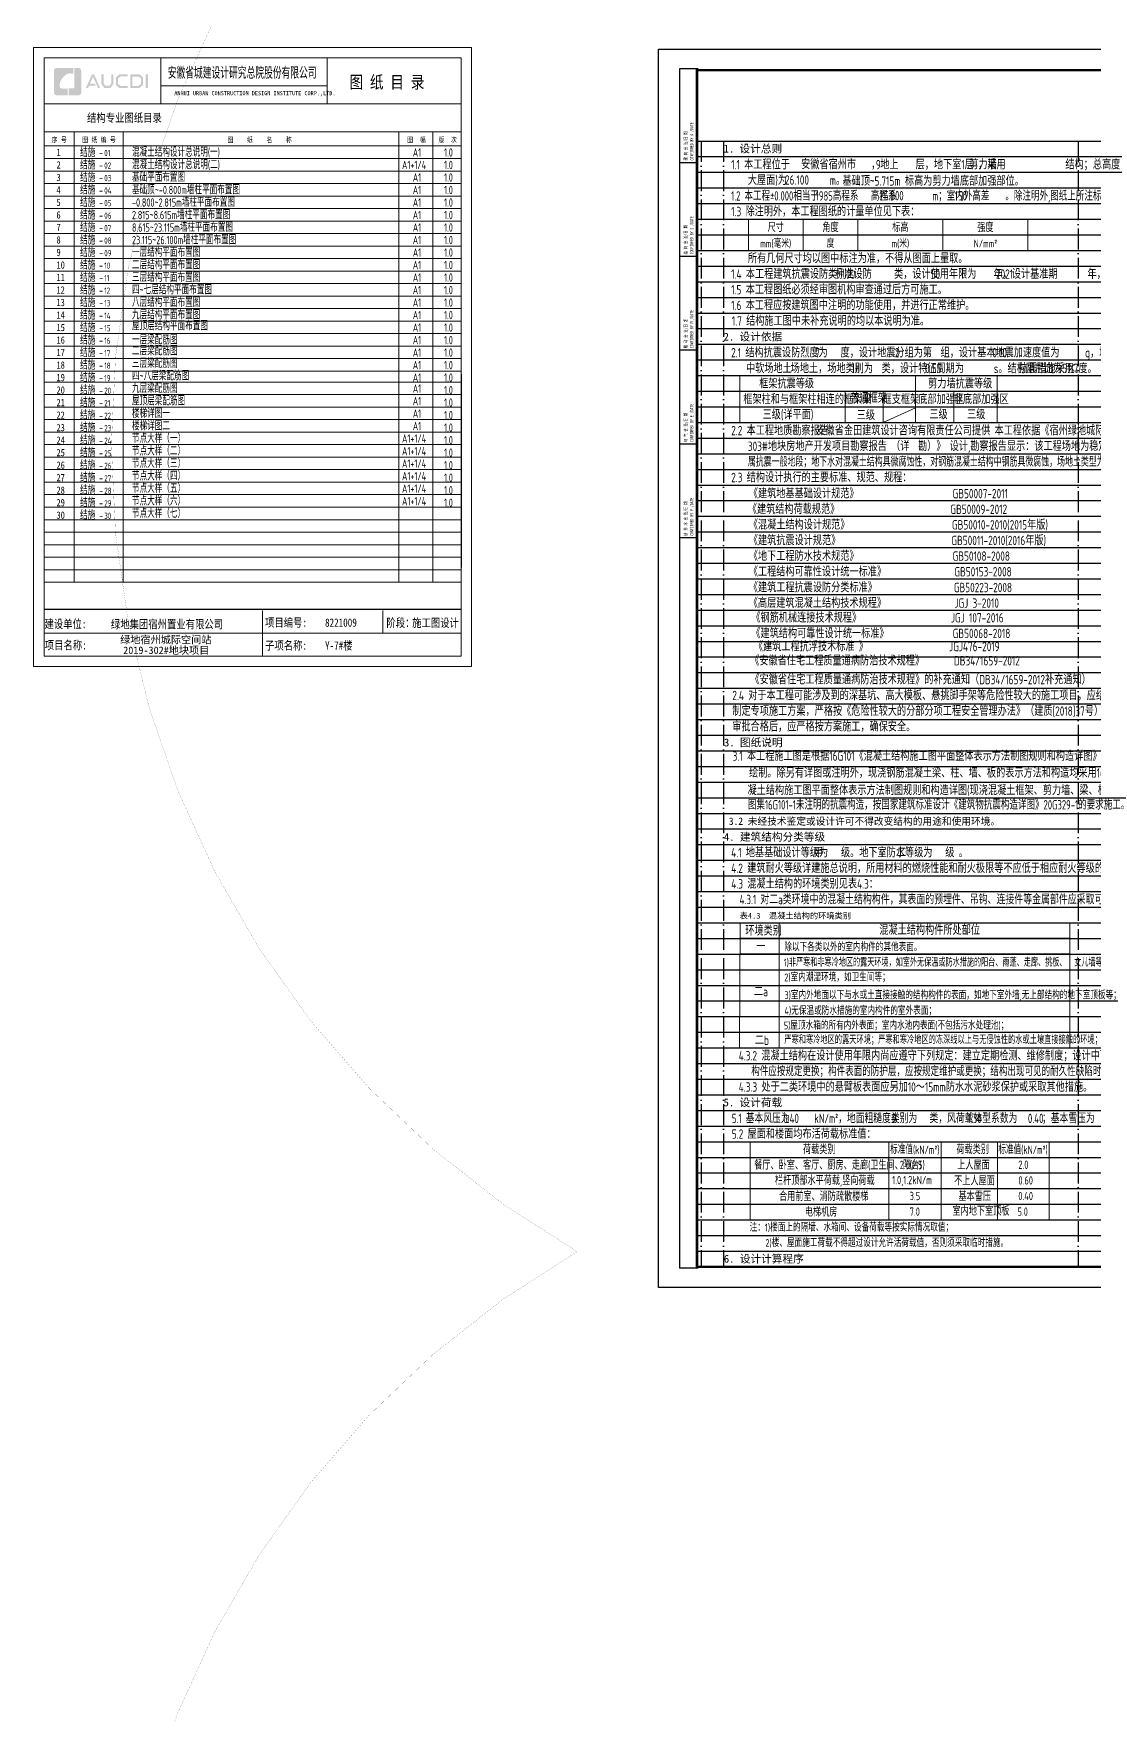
# Model space of a CAD drawing. Extents: x -655480 to 203344, y -294099 to 287156.
# Drawn here: x -655480 to -604662, y 146313 to 226934 of the extents above; entities that cross this region are included whole.
import ezdxf
from ezdxf.enums import TextEntityAlignment as Align

# ---------------------------------------------------------------- set-up
doc = ezdxf.new("R2010")
doc.units = 0
doc.header["$LTSCALE"] = 1000
doc.linetypes.add('D1', pattern=[14, 10, -2, 0, -2])
doc.linetypes.add('DASHED', pattern=[0.75, 0.5, -0.25])
doc.layers.get('0').update_dxf_attribs({"linetype": 'CONTINUOUS'})
doc.layers.get('DEFPOINTS').update_dxf_attribs({"linetype": 'CONTINUOUS'})
for name, color, linetype in [('C-Sheet-图框', 101, 'CONTINUOUS'), ('C-SHET-TTLB', 11, 'CONTINUOUS'), ('PUB_TEXT', 2, 'CONTINUOUS'), ('图签文字', 4, 'CONTINUOUS')]:
    doc.layers.add(name, color=color, linetype=linetype)
for name, color, linetype, lineweight in [('S-1-TEXT', 7, 'CONTINUOUS', 18), ('S-1-修改', 23, 'CONTINUOUS', 18), ('图框', 9, 'CONTINUOUS', 18), ('图签', 147, 'CONTINUOUS', 18)]:
    doc.layers.add(name, color=color, linetype=linetype, lineweight=lineweight)
doc.layers.add('审图修改', color=2, linetype='CONTINUOUS', plot=False)
doc.styles.add('SHEET-ECADI', font='simhei.ttf', dxfattribs={"width": 0.7})
doc.styles.add('STYLE111', font='simhei.ttf', dxfattribs={"width": 0.7})
doc.styles.add('TS', font='tssdeng.shx', dxfattribs={"width": 0.7, "bigfont": 'tssdchn.shx'})
doc.styles.add('TSSD_DIMENSION', font='Tssdeng.shx', dxfattribs={"width": 0.7, "bigfont": 'tssdchn.shx'})
doc.styles.add('TSSD_REIN', font='tssdeng.shx', dxfattribs={"width": 0.7, "height": 300, "bigfont": 'tssdchn.shx'})
doc.styles.add('宋体', font='', dxfattribs={"height": 50})
doc.styles.add('建筑图签-1', font='simhei.ttf', dxfattribs={"width": 0.7})
doc.styles.add('黑体', font='simhei.ttf')
doc.styles.get('宋体').set_extended_font_data('SimSun')

# ---------------------------------------------------------------- blocks, each defined once
blk = doc.blocks.new('2014SHEET-L')
at = {"layer": 'C-SHET-TTLB'}
for p, q in [((0, -45), (-9, -45)), ((0, -90), (-9, -90)), ((0, -135), (-9, -135)), ((0, -180), (-9, -180)), ((0, -225), (-9, -225))]:
    blk.add_line(p, q, dxfattribs=at)
at = {"layer": 'C-SHET-TTLB', "style": 'SHEET-ECADI', "width": 0.7}
for s, p in [('建 筑 会 签/日 期', (-5.24, -43.96)), ('CONFIRMED BY A /DATE', (-2.33, -43.96)), ('结 构 会 签/日 期', (-5.24, -88.96)), ('CONFIRMED BY S /DATE', (-2.33, -88.96)), ('CONFIRMED BY M /DATE', (-2.33, -133.96)), ('暖 动 会 签/日 期', (-5.24, -133.96)), ('电 气 会 签/日 期', (-5.24, -178.96)), ('CONFIRMED BY E /DATE', (-2.33, -178.96)), ('给 排 水 会 签/日 期', (-5.24, -223.96)), ('CONFIRMED BY P /DATE', (-2.33, -223.96))]:
    blk.add_text(s, height=1.6, rotation=90, dxfattribs=at).set_placement(p)
blk = doc.blocks.new('2017_11-sheet-L2', base_point=(18.4, 410))
at = {"layer": 'C-SHET-TTLB'}
blk.add_blockref('2014SHEET-L', (19, 410.6), dxfattribs=at)
blk = doc.blocks.new('院标1')
h = blk.add_hatch(color=150)
h.dxf.hatch_style = 1
h.set_gradient(color1=(33, 113, 253), color2=(33, 113, 253), tint=1, name='INVCURVED')
edge = h.paths.add_edge_path()
edge.add_spline(control_points=[(116373, 648379), (116379, 648379), (116382, 648379), (116391, 648379), (116391, 648379), (116391, 648379), (116616, 648379), (116616, 648379), (116616, 648379), (116616, 648379), (116616, 648054), (116616, 648054), (116616, 648054), (116616, 648054), (116108, 648054), (116108, 648054), (116108, 648054), (116028, 648054), (115963, 648111), (115963, 648199), (115963, 648199), (115963, 648199), (115963, 649215), (115963, 649215), (115963, 649215), (115963, 649295), (116018, 649360), (116108, 649360), (116108, 649360), (116108, 649360), (116897, 649360), (116897, 649360), (116897, 649360), (116897, 649360), (116897, 649080), (116897, 649080), (116897, 649080), (116897, 649080), (116566, 649140), (116356, 648859), (116356, 648859), (116245, 648719), (116240, 648545), (116247, 648466), (116247, 648466), (116254, 648386), (116247, 648466), (116247, 648466), (116247, 648466), (116247, 648466), (116258, 648374), (116373, 648379)], knot_values=[0, 0, 0, 0, 0.071429, 0.071429, 0.071429, 0.107143, 0.142857, 0.142857, 0.142857, 0.178571, 0.214286, 0.214286, 0.214286, 0.25, 0.285714, 0.285714, 0.285714, 0.321429, 0.357143, 0.357143, 0.357143, 0.392857, 0.428571, 0.428571, 0.428571, 0.464286, 0.5, 0.5, 0.5, 0.535714, 0.571429, 0.571429, 0.571429, 0.607143, 0.642857, 0.642857, 0.642857, 0.678571, 0.714286, 0.714286, 0.714286, 0.75, 0.785714, 0.785714, 0.785714, 0.821429, 0.857143, 0.857143, 0.857143, 0.928571, 1, 1, 1, 1], degree=3, periodic=0)
h = blk.add_hatch(color=150)
h.dxf.hatch_style = 1
h.set_gradient(color1=(33, 113, 253), color2=(33, 113, 253), tint=1, name='INVCURVED')
edge = h.paths.add_edge_path()
edge.add_spline(control_points=[(117268, 649215), (117268, 649215), (117268, 648199), (117268, 648199), (117268, 648199), (117268, 648114), (117212, 648054), (117123, 648054), (117123, 648054), (117123, 648054), (116663, 648054), (116663, 648054), (116663, 648054), (116663, 648054), (116663, 648379), (116663, 648379), (116663, 648379), (116663, 648379), (116865, 648379), (116865, 648379), (116865, 648379), (116907, 648379), (116941, 648413), (116941, 648455), (116941, 648455), (116941, 648455), (116941, 649360), (116941, 649360), (116941, 649360), (116941, 649360), (117123, 649360), (117123, 649360), (117123, 649360), (117204, 649360), (117268, 649306), (117268, 649215)], knot_values=[0, 0, 0, 0, 0.1, 0.1, 0.1, 0.15, 0.2, 0.2, 0.2, 0.25, 0.3, 0.3, 0.3, 0.35, 0.4, 0.4, 0.4, 0.45, 0.5, 0.5, 0.5, 0.55, 0.6, 0.6, 0.6, 0.65, 0.7, 0.7, 0.7, 0.75, 0.8, 0.8, 0.8, 0.9, 1, 1, 1, 1], degree=3, periodic=0)

msp = doc.modelspace()

# ---------------------------------------------------------------- hatches: boundary and pattern name
h = msp.add_hatch(color=150)
h.dxf.hatch_style = 1
h.set_gradient(color1=(33, 113, 253), color2=(33, 113, 253), tint=1, name='INVCURVED')
edge = h.paths.add_edge_path()
edge.add_spline(control_points=[(-653200.24, 225138.79), (-653200.24, 225138.79), (-653200.24, 224123.38), (-653200.24, 224123.38), (-653200.24, 224123.38), (-653200.24, 224038.27), (-653255.9, 223977.96), (-653345.65, 223977.96), (-653345.65, 223977.96), (-653345.65, 223977.96), (-653805.42, 223977.96), (-653805.42, 223977.96), (-653805.42, 223977.96), (-653805.42, 223977.96), (-653805.42, 224302.94), (-653805.42, 224302.94), (-653805.42, 224302.94), (-653805.42, 224302.94), (-653603.05, 224302.94), (-653603.05, 224302.94), (-653603.05, 224302.94), (-653561.18, 224302.94), (-653527.3, 224336.92), (-653527.3, 224378.68), (-653527.3, 224378.68), (-653527.3, 224378.68), (-653527.3, 225284.21), (-653527.3, 225284.21), (-653527.3, 225284.21), (-653527.3, 225284.21), (-653345.65, 225284.21), (-653345.65, 225284.21), (-653345.65, 225284.21), (-653263.94, 225284.21), (-653200.24, 225230.35), (-653200.24, 225138.79)], knot_values=[0, 0, 0, 0, 0.1, 0.1, 0.1, 0.15, 0.2, 0.2, 0.2, 0.25, 0.3, 0.3, 0.3, 0.35, 0.4, 0.4, 0.4, 0.45, 0.5, 0.5, 0.5, 0.55, 0.6, 0.6, 0.6, 0.65, 0.7, 0.7, 0.7, 0.75, 0.8, 0.8, 0.8, 0.9, 1, 1, 1, 1], degree=3, periodic=0)
at = {"layer": '图签文字'}
h = msp.add_hatch(color=4, dxfattribs=at)
h.paths.add_polyline_path([(-650109.01, 224973.92), (-650002.22, 224973.92), (-650002.22, 224319.2), (-650109.01, 224319.2)])
h.paths.add_polyline_path([(-650748.81, 224874.78), (-650748.81, 224427.7), (-650442.33, 224427.7), (-650336.78, 224518.37), (-650336.78, 224789.2), (-650439.15, 224874.78)], flags=16)
h.paths.add_polyline_path([(-650849.17, 224975.14), (-650849.17, 224327.33), (-650405.15, 224327.33), (-650236.41, 224472.28), (-650236.41, 224836.12), (-650402.72, 224975.14)])
h.paths.add_polyline_path([(-650970.61, 224978.27), (-650970.61, 224880.26), (-651316.66, 224880.26), (-651429.54, 224785.95), (-651429.54, 224514.13), (-651316.66, 224427.22), (-650968.76, 224427.22), (-650968.76, 224323.66), (-651362.93, 224323.66), (-651535.02, 224471.6), (-651535.02, 224835.88), (-651366.62, 224978.27)])
h.paths.add_polyline_path([(-652231.13, 224976.75), (-652128.59, 224976.75), (-652128.59, 224542.7), (-652031.65, 224430.92), (-651852.68, 224430.92), (-651755.74, 224542.7), (-651755.74, 224976.75), (-651658.8, 224976.75), (-651658.8, 224511.03), (-651798.62, 224326.6), (-652085.71, 224326.6), (-652231.13, 224512.89)])
h.paths.add_polyline_path([(-652683.17, 224975.59), (-652583.73, 224975.59), (-652293.07, 224325.93), (-652391.38, 224325.93), (-652630.62, 224864.94), (-652779.47, 224534.92), (-652548.63, 224534.92), (-652497.15, 224437.01), (-652820.99, 224437.01), (-652870.81, 224324.16), (-652975.44, 224324.16)])

# ---------------------------------------------------------------- linework, layer by layer
msp.add_line((-634980.07, 210593.9), (-634980.07, 201318.9))
at = {"layer": 'C-SHET-TTLB'}
for p, q in [((-624507.71, 225242.28), (-624507.71, 167722.28)), ((-623607.71, 225242.28), (-624507.71, 225242.28)), ((-623607.71, 167722.28), (-624507.71, 167722.28))]:
    msp.add_line(p, q, dxfattribs=at)
msp.add_lwpolyline([(-541407.71, 226182.28), (-541407.71, 166782.28), (-625507.71, 166782.28), (-625507.71, 226182.28)], close=True, dxfattribs=at)
at = {"layer": 'C-SHET-TTLB', "const_width": 120}
msp.add_lwpolyline([(-623667.71, 225182.28), (-542407.71, 225182.28), (-542407.71, 167782.28), (-623667.71, 167782.28)], close=True, dxfattribs=at)
at = {"layer": 'DEFPOINTS', "color": 252}
for p, q in [((-623667.71, 221782.28), (-549407.71, 221782.28)), ((-623667.71, 221032.28), (-549407.71, 221032.28)), ((-623667.71, 220282.28), (-549407.71, 220282.28)), ((-623667.71, 219532.28), (-549407.71, 219532.28)), ((-623667.71, 218782.28), (-549407.71, 218782.28)), ((-623667.71, 218032.28), (-549407.71, 218032.28)), ((-623667.71, 217282.28), (-549407.71, 217282.28)), ((-623667.71, 216532.28), (-549407.71, 216532.28)), ((-623667.71, 215782.28), (-549407.71, 215782.28)), ((-623667.71, 215032.28), (-549407.71, 215032.28)), ((-623667.71, 214282.28), (-549407.71, 214282.28)), ((-623667.71, 213532.28), (-549407.71, 213532.28)), ((-623667.71, 212782.28), (-549407.71, 212782.28)), ((-623667.71, 212032.28), (-549407.71, 212032.28)), ((-623667.71, 211282.28), (-549407.71, 211282.28)), ((-623667.71, 210532.28), (-549407.71, 210532.28)), ((-623667.71, 209782.28), (-549407.71, 209782.28)), ((-623667.71, 209032.28), (-549407.71, 209032.28)), ((-623667.71, 208282.28), (-549407.71, 208282.28)), ((-623667.71, 207532.28), (-549407.71, 207532.28)), ((-623667.71, 206782.28), (-549407.71, 206782.28)), ((-623667.71, 206032.28), (-549407.71, 206032.28)), ((-623667.71, 205282.28), (-549407.71, 205282.28)), ((-623667.71, 204532.28), (-549407.71, 204532.28)), ((-623667.71, 203782.28), (-549407.71, 203782.28)), ((-623667.71, 203032.28), (-549407.71, 203032.28)), ((-623667.71, 202282.28), (-549407.71, 202282.28)), ((-623667.71, 201532.28), (-549407.71, 201532.28)), ((-623667.71, 200782.28), (-549407.71, 200782.28)), ((-623667.71, 200032.28), (-549407.71, 200032.28)), ((-623667.71, 199282.28), (-549407.71, 199282.28)), ((-623667.71, 198532.28), (-549407.71, 198532.28)), ((-623667.71, 197782.28), (-549407.71, 197782.28)), ((-623667.71, 197032.28), (-549407.71, 197032.28)), ((-623667.71, 196282.28), (-549407.71, 196282.28)), ((-623667.71, 195532.28), (-549407.71, 195532.28)), ((-623667.71, 194782.28), (-549407.71, 194782.28)), ((-623667.71, 194032.28), (-549407.71, 194032.28)), ((-623667.71, 193282.28), (-549407.71, 193282.28)), ((-623667.71, 192532.28), (-549407.71, 192532.28)), ((-623667.71, 191782.28), (-549407.71, 191782.28)), ((-623667.71, 191032.28), (-549407.71, 191032.28)), ((-623667.71, 190282.28), (-549407.71, 190282.28)), ((-623667.71, 189532.28), (-549407.71, 189532.28)), ((-623667.71, 188782.28), (-549407.71, 188782.28)), ((-623667.71, 188032.28), (-549407.71, 188032.28)), ((-623667.71, 187282.28), (-549407.71, 187282.28)), ((-623667.71, 186532.28), (-549407.71, 186532.28)), ((-623667.71, 185782.28), (-549407.71, 185782.28)), ((-623667.71, 185032.28), (-549407.71, 185032.28)), ((-623667.71, 184282.28), (-549407.71, 184282.28)), ((-623667.71, 183532.28), (-549407.71, 183532.28)), ((-623667.71, 182782.28), (-549407.71, 182782.28)), ((-623667.71, 182032.28), (-549407.71, 182032.28)), ((-623667.71, 181282.28), (-549407.71, 181282.28)), ((-623667.71, 180532.28), (-549407.71, 180532.28)), ((-623667.71, 179782.28), (-549407.71, 179782.28)), ((-623667.71, 179032.28), (-549407.71, 179032.28)), ((-623667.71, 178282.28), (-549407.71, 178282.28)), ((-623667.71, 177532.28), (-549407.71, 177532.28)), ((-623667.71, 176782.28), (-549407.71, 176782.28)), ((-623667.71, 176032.28), (-549407.71, 176032.28)), ((-623667.71, 175282.28), (-549407.71, 175282.28)), ((-623667.71, 174532.28), (-549407.71, 174532.28)), ((-623667.71, 173782.28), (-549407.71, 173782.28)), ((-623667.71, 173032.28), (-549407.71, 173032.28)), ((-623667.71, 172282.28), (-549407.71, 172282.28)), ((-623667.71, 171532.28), (-549407.71, 171532.28)), ((-623667.71, 170782.28), (-549407.71, 170782.28)), ((-623667.71, 170032.28), (-549407.71, 170032.28)), ((-623667.71, 169282.28), (-549407.71, 169282.28)), ((-623667.71, 168532.28), (-549407.71, 168532.28))]:
    msp.add_line(p, q, dxfattribs=at)
at = {"layer": 'DEFPOINTS', "color": 252, "linetype": 'D1', "ltscale": 0.1}
for p, q in [((-623467.71, 221782.28), (-623467.71, 167782.28)), ((-622395.71, 221782.28), (-622395.71, 167782.28)), ((-605395.71, 221782.28), (-605395.71, 167782.28))]:
    msp.add_line(p, q, dxfattribs=at)
at = {"layer": 'S-1-TEXT', "color": 2}
for p, q in [((-618581.49, 218032.28), (-618581.49, 216532.28)), ((-615956.49, 218032.28), (-615956.49, 216532.28)), ((-611878.36, 218032.28), (-611878.36, 216532.28)), ((-621206.49, 217282.28), (-607800.24, 217282.28)), ((-621615.38, 210532.29), (-609271.57, 210532.29)), ((-621615.38, 210532.29), (-621615.38, 208282.29)), ((-621615.38, 210532.29), (-621615.38, 208282.29)), ((-613190.1, 210532.29), (-613190.1, 208282.29)), ((-609271.57, 210532.29), (-609271.57, 208282.29)), ((-621615.38, 209782.29), (-609271.57, 209782.29)), ((-616567.13, 209782.29), (-616567.13, 208282.29)), ((-614745.83, 209782.29), (-614745.83, 208282.29)), ((-611358.48, 209782.29), (-611358.48, 208282.29)), ((-621615.38, 209032.29), (-609271.57, 209032.29)), ((-614745.83, 208282.29), (-613190.1, 208979.77)), ((-621615.38, 208282.29), (-609271.57, 208282.29)), ((-619724.67, 184287.77), (-619724.67, 178282.28)), ((-621599.67, 183537.77), (-605795.06, 183537.77)), ((-621599.67, 182787.77), (-605795.06, 182787.77)), ((-621599.67, 179037.77), (-605795.06, 179037.77)), ((-621122.5, 173782.28), (-611959.14, 173782.28)), ((-621122.5, 173782.28), (-621122.5, 170032.28)), ((-611959.14, 173782.28), (-621122.5, 173782.28)), ((-614466.25, 170032.28), (-614466.25, 173782.28)), ((-606787.58, 173782.28), (-611959.14, 173782.28)), ((-611959.14, 170032.28), (-611959.14, 173782.28)), ((-611959.14, 170032.28), (-611959.14, 173782.28)), ((-611959.14, 173782.28), (-606787.58, 173782.28)), ((-609259.29, 170032.28), (-609259.29, 173782.28)), ((-606787.58, 170032.28), (-606787.58, 173782.28)), ((-621122.5, 173032.28), (-611959.14, 173032.28)), ((-611959.14, 173032.28), (-606787.58, 173032.28)), ((-621122.5, 172282.28), (-611959.14, 172282.28)), ((-611959.14, 172282.28), (-606787.58, 172282.28)), ((-621122.5, 171532.28), (-611959.14, 171532.28)), ((-611959.14, 171532.28), (-606787.58, 171532.28)), ((-621122.5, 170782.28), (-611959.14, 170782.28)), ((-611959.14, 170782.28), (-606787.58, 170782.28)), ((-621122.5, 170032.28), (-611959.14, 170032.28)), ((-611959.14, 170032.28), (-606787.58, 170032.28))]:
    msp.add_line(p, q, dxfattribs=at)
for points in [[(-607800.24, 218032.28), (-607800.24, 216532.28), (-621206.49, 216532.28), (-621206.49, 218032.28), (-607800.24, 218032.28)], [(-605795.06, 184287.77), (-605795.06, 178282.28), (-621637.36, 178282.28), (-621599.67, 184287.77), (-605795.06, 184287.77)]]:
    msp.add_lwpolyline(points, dxfattribs=at)
at = {"layer": '图框'}
for p, q in [((-654980.07, 225768.69), (-654980.07, 197068.69)), ((-634980.07, 225768.69), (-654980.07, 225768.69)), ((-649386.78, 223568.69), (-649386.78, 225768.69)), ((-641396.02, 223568.69), (-641396.02, 225768.69)), ((-634980.07, 197068.69), (-634980.07, 225768.69)), ((-641417.08, 224430.71), (-649386.78, 224430.71)), ((-654980.07, 222218.69), (-654980.08, 198218.7)), ((-654980.07, 222218.69), (-654980.07, 202418.7)), ((-654980.07, 222218.69), (-634980.07, 222218.69)), ((-653535.9, 222218.69), (-653535.9, 200618.7)), ((-651178.71, 222218.69), (-651178.71, 200618.7)), ((-637968.5, 222218.69), (-637968.5, 200618.69)), ((-636334.27, 222218.69), (-636334.27, 200618.69)), ((-634980.07, 221543.69), (-654980.07, 221543.69)), ((-634980.07, 221543.69), (-654980.07, 221543.69)), ((-654980.07, 221543.69), (-634980.07, 221543.69)), ((-654980.07, 221543.69), (-634980.07, 221543.69)), ((-634980.07, 220943.69), (-654980.07, 220943.69)), ((-634980.07, 220343.69), (-654980.07, 220343.69)), ((-654980.07, 220343.69), (-634980.07, 220343.69)), ((-654980.07, 220343.69), (-634980.07, 220343.69)), ((-634980.07, 220343.69), (-654980.07, 220343.69)), ((-634980.07, 219743.69), (-654980.07, 219743.69)), ((-634980.07, 219743.69), (-654980.07, 219743.69)), ((-654980.07, 219743.69), (-634980.07, 219743.69)), ((-634980.07, 219143.69), (-654980.07, 219143.69)), ((-634980.07, 219143.69), (-654980.07, 219143.69)), ((-654980.07, 219143.69), (-634980.07, 219143.69)), ((-654980.07, 219143.69), (-634980.07, 219143.69)), ((-634980.07, 218543.69), (-654980.07, 218543.69)), ((-634980.07, 218543.69), (-654980.07, 218543.69)), ((-634980.07, 218543.69), (-654980.07, 218543.69)), ((-634980.07, 218543.69), (-654980.07, 218543.69)), ((-654980.07, 218543.69), (-634980.07, 218543.69)), ((-654980.07, 218543.69), (-634980.07, 218543.69)), ((-634980.07, 217943.69), (-654980.07, 217943.69)), ((-654980.07, 217943.69), (-634980.07, 217943.69)), ((-654980.07, 217943.69), (-634980.07, 217943.69)), ((-634980.07, 217943.69), (-654980.07, 217943.69)), ((-634980.07, 217343.69), (-654980.07, 217343.69)), ((-634980.07, 217343.69), (-654980.07, 217343.69)), ((-654980.07, 217343.69), (-634980.07, 217343.69)), ((-654980.07, 217343.69), (-634980.07, 217343.69)), ((-634980.07, 216743.69), (-654980.07, 216743.69)), ((-634980.07, 216743.69), (-654980.07, 216743.69)), ((-654980.07, 216743.69), (-634980.07, 216743.69)), ((-654980.07, 216743.69), (-634980.07, 216743.69)), ((-634980.07, 216143.69), (-654980.07, 216143.69)), ((-634980.07, 216143.69), (-654980.07, 216143.69)), ((-634980.07, 216143.69), (-654980.07, 216143.69)), ((-634980.07, 216143.69), (-654980.07, 216143.69)), ((-654980.07, 216143.69), (-634980.07, 216143.69)), ((-654980.07, 216143.69), (-634980.07, 216143.69)), ((-634980.07, 215543.69), (-654980.07, 215543.69)), ((-654980.07, 215543.69), (-634980.07, 215543.69)), ((-654980.07, 215543.69), (-634980.07, 215543.69)), ((-634980.07, 215543.69), (-654980.07, 215543.69)), ((-634980.07, 214943.69), (-654980.07, 214943.69)), ((-634980.07, 214943.69), (-654980.07, 214943.69)), ((-654980.07, 214943.69), (-634980.07, 214943.69)), ((-654980.07, 214943.69), (-634980.07, 214943.69)), ((-634980.07, 214343.69), (-654980.07, 214343.69)), ((-634980.07, 214343.69), (-654980.07, 214343.69)), ((-654980.07, 214343.69), (-634980.07, 214343.69)), ((-654980.07, 214343.69), (-634980.07, 214343.69)), ((-634980.07, 213743.69), (-654980.07, 213743.69)), ((-634980.07, 213743.69), (-654980.07, 213743.69)), ((-634980.07, 213743.69), (-654980.07, 213743.69)), ((-634980.07, 213743.69), (-654980.07, 213743.69)), ((-654980.07, 213743.69), (-634980.07, 213743.69)), ((-654980.07, 213743.69), (-634980.07, 213743.69)), ((-634980.07, 213143.69), (-654980.07, 213143.69)), ((-654980.07, 213143.69), (-634980.07, 213143.69)), ((-654980.07, 213143.69), (-634980.07, 213143.69)), ((-634980.07, 213143.69), (-654980.07, 213143.69)), ((-634980.07, 212543.69), (-654980.07, 212543.69)), ((-634980.07, 212543.69), (-654980.07, 212543.69)), ((-654980.07, 212543.69), (-634980.07, 212543.69)), ((-654980.07, 212543.69), (-634980.07, 212543.69)), ((-634980.07, 211943.69), (-654980.07, 211943.69)), ((-634980.07, 211343.69), (-654980.07, 211343.69)), ((-634980.07, 210743.69), (-654980.07, 210743.7)), ((-634980.07, 210218.69), (-654980.07, 210218.7)), ((-654980.07, 210218.7), (-634980.07, 210218.69)), ((-654980.07, 210218.7), (-634980.07, 210218.69)), ((-634980.07, 210218.69), (-654980.07, 210218.7)), ((-634980.07, 209618.69), (-654980.07, 209618.7)), ((-634980.07, 209618.69), (-654980.07, 209618.7)), ((-654980.07, 209618.7), (-634980.07, 209618.69)), ((-654980.07, 209618.7), (-634980.07, 209618.69)), ((-634980.07, 209018.69), (-654980.07, 209018.7)), ((-634980.07, 209018.69), (-654980.07, 209018.7)), ((-654980.07, 209018.7), (-634980.07, 209018.69)), ((-654980.07, 209018.7), (-634980.07, 209018.69)), ((-634980.07, 208418.69), (-654980.07, 208418.7)), ((-634980.07, 208418.69), (-654980.07, 208418.7)), ((-634980.07, 208418.69), (-654980.07, 208418.7)), ((-634980.07, 208418.69), (-654980.07, 208418.7)), ((-654980.07, 208418.7), (-634980.07, 208418.69)), ((-654980.07, 208418.7), (-634980.07, 208418.69)), ((-634980.07, 207818.69), (-654980.07, 207818.7)), ((-654980.07, 207818.7), (-634980.07, 207818.69)), ((-654980.07, 207818.7), (-634980.07, 207818.69)), ((-634980.07, 207818.69), (-654980.07, 207818.7)), ((-634980.07, 207218.69), (-654980.07, 207218.7)), ((-634980.07, 207218.69), (-654980.07, 207218.7)), ((-654980.07, 207218.7), (-634980.07, 207218.69)), ((-654980.07, 207218.7), (-634980.07, 207218.69)), ((-634980.07, 206618.69), (-654980.07, 206618.7)), ((-634980.07, 206618.69), (-654980.07, 206618.7)), ((-654980.07, 206618.7), (-634980.07, 206618.69)), ((-654980.07, 206618.7), (-634980.07, 206618.69)), ((-634980.07, 206018.69), (-654980.07, 206018.7)), ((-634980.07, 206018.69), (-654980.07, 206018.7)), ((-634980.07, 206018.69), (-654980.07, 206018.7)), ((-634980.07, 206018.69), (-654980.07, 206018.7)), ((-654980.07, 206018.7), (-634980.07, 206018.69)), ((-654980.07, 206018.7), (-634980.07, 206018.69)), ((-634980.07, 205418.69), (-654980.07, 205418.7)), ((-654980.07, 205418.7), (-634980.07, 205418.69)), ((-654980.07, 205418.7), (-634980.07, 205418.69)), ((-634980.07, 205418.69), (-654980.07, 205418.7)), ((-634980.07, 204818.69), (-654980.07, 204818.7)), ((-634980.07, 204818.69), (-654980.07, 204818.7)), ((-654980.07, 204818.7), (-634980.07, 204818.69)), ((-654980.07, 204818.7), (-634980.07, 204818.69)), ((-634980.07, 204218.69), (-654980.07, 204218.7)), ((-634980.07, 204218.69), (-654980.07, 204218.7)), ((-654980.07, 204218.7), (-634980.07, 204218.69)), ((-654980.07, 204218.7), (-634980.07, 204218.69)), ((-634980.07, 203618.69), (-654980.07, 203618.7)), ((-634980.07, 203618.69), (-654980.07, 203618.7)), ((-634980.07, 203618.69), (-654980.07, 203618.7)), ((-634980.07, 203618.69), (-654980.07, 203618.7)), ((-654980.07, 203618.7), (-634980.07, 203618.69)), ((-654980.07, 203618.7), (-634980.07, 203618.69)), ((-634980.07, 203018.69), (-654980.07, 203018.7)), ((-654980.07, 203018.7), (-634980.07, 203018.69)), ((-654980.07, 203018.7), (-634980.07, 203018.69)), ((-634980.07, 203018.69), (-654980.07, 203018.7)), ((-634980.07, 202418.69), (-654980.07, 202418.7)), ((-634980.07, 202418.69), (-654980.07, 202418.7)), ((-654980.07, 202418.7), (-634980.07, 202418.69)), ((-654980.07, 202418.7), (-634980.07, 202418.69)), ((-634980.07, 201818.69), (-654980.07, 201818.7)), ((-634980.07, 201818.69), (-654980.07, 201818.7)), ((-634980.07, 201818.69), (-654980.07, 201818.7)), ((-634980.07, 201818.69), (-654980.07, 201818.7)), ((-654980.07, 201818.7), (-634980.07, 201818.69)), ((-654980.07, 201818.7), (-634980.07, 201818.69)), ((-634980.07, 201218.69), (-654980.07, 201218.7)), ((-654980.07, 201218.7), (-634980.07, 201218.69)), ((-634980.07, 201218.69), (-654980.07, 201218.7)), ((-654980.07, 201218.7), (-634980.07, 201218.69)), ((-634980.07, 200618.69), (-654980.07, 200618.7)), ((-644509.64, 199268.69), (-644509.64, 197068.69)), ((-638735.32, 199268.69), (-638735.32, 198168.87)), ((-654980.07, 198167.65), (-634980.07, 198169.16)), ((-654980.07, 197068.69), (-634980.07, 197068.69))]:
    msp.add_line(p, q, dxfattribs=at)
for points in [[(-634480.07, 226268.69), (-634480.07, 196568.69), (-655480.07, 196568.69), (-655480.07, 226268.69)], [(-634480.07, 226268.69), (-634480.07, 196568.69), (-655480.07, 196568.69), (-655480.07, 226268.69)], [(-654980.07, 197068.69), (-634980.07, 197068.69), (-634980.07, 225768.69), (-654980.07, 225768.69)]]:
    msp.add_lwpolyline(points, close=True, dxfattribs=at)
at = {"layer": '图框', "const_width": 56.25}
for points in [[(-654980.07, 223568.69), (-634980.07, 223568.69)], [(-654980.07, 199318.9), (-634980.07, 199318.9)]]:
    msp.add_lwpolyline(points, dxfattribs=at)
at = {"layer": '审图修改', "color": 2, "const_width": 5}
msp.add_lwpolyline([(-629412.51, 245898.24, -0.57735027), (-552020.1, 245898.24, -0.57735027), (-474627.68, 245898.24, -0.57735027), (-397235.26, 245898.24, -0.57735027), (-319842.84, 245898.24, -0.57735027), (-242450.43, 245898.24, -0.57735027), (-242450.43, 168505.82, -0.57735027), (-242450.43, 91113.4, -0.57735027), (-242450.43, 13720.99, -0.57735027), (-242450.43, -63671.43, -0.57735027), (-242450.43, -141063.85, -0.57735027), (-319842.84, -141063.85, -0.57735027), (-397235.26, -141063.85, -0.57735027), (-474627.68, -141063.85, -0.57735027), (-552020.1, -141063.85, -0.57735027), (-629412.51, -141063.85, -0.57735027), (-629412.51, -63671.43, -0.57735027), (-629412.51, 13720.99, -0.57735027), (-629412.51, 91113.4, -0.57735027), (-629412.51, 168505.82, -0.57735027), (-629412.51, 245898.24, -0.57735027), (-629412.51, 245898.24, -0.57735027)], format="xyb", dxfattribs=at)

# ---------------------------------------------------------------- block references
msp.add_blockref('院标1', (-770470.47, -424079.54))
at = {"layer": 'C-SHET-TTLB', "xscale": 100, "yscale": 100, "zscale": 100}
msp.add_blockref('2017_11-sheet-L2', (-623667.71, 225182.28), dxfattribs=at)

# ---------------------------------------------------------------- texts
at = {"layer": 'C-Sheet-图框', "color": 7, "linetype": 'Continuous', "style": 'STYLE111', "width": 0.7}
for s, p in [('1', (-654382.5, 221062.53)), ('3', (-654382.5, 219862.53)), ('2', (-654382.5, 220462.53)), ('4', (-654382.51, 219262.53)), ('5', (-654382.51, 218662.53)), ('6', (-654382.51, 218062.53)), ('7', (-654382.51, 217462.53)), ('8', (-654382.51, 216862.53)), ('9', (-654382.51, 216262.53)), ('10', (-654382.51, 215662.53)), ('11', (-654382.51, 215062.53)), ('12', (-654382.51, 214462.53)), ('13', (-654382.5, 213862.53)), ('14', (-654382.5, 213262.53)), ('15', (-654382.5, 212662.53)), ('16', (-654382.51, 212062.53)), ('17', (-654382.51, 211462.53)), ('18', (-654382.51, 210862.53)), ('19', (-654382.51, 210262.54)), ('20', (-654382.51, 209662.54)), ('21', (-654382.51, 209062.54)), ('22', (-654382.51, 208462.54)), ('23', (-654382.51, 207862.54)), ('24', (-654382.51, 207262.54)), ('25', (-654382.51, 206662.54)), ('26', (-654382.51, 206062.54)), ('27', (-654382.51, 205462.54)), ('28', (-654382.51, 204862.54)), ('30', (-654382.51, 203662.54)), ('29', (-654382.51, 204262.54))]:
    msp.add_text(s, height=350, dxfattribs=at).set_placement(p)
at = {"layer": 'PUB_TEXT', "linetype": 'Continuous', "style": 'TSSD_REIN', "width": 0.7}
for p in [(-653252.83, 221020.95), (-653252.83, 220420.95), (-653252.83, 219820.95), (-653252.83, 219220.95), (-653252.83, 218620.95), (-653252.83, 218020.95), (-653252.83, 217420.95), (-653252.83, 216820.95), (-653252.83, 216220.95), (-653252.83, 215620.95), (-653252.83, 215020.95), (-653252.83, 214420.95), (-653252.83, 213820.95), (-653252.83, 213220.95), (-653252.83, 212620.95), (-653252.83, 212020.95), (-653252.83, 211420.95), (-653252.83, 210820.95), (-653252.83, 210220.96), (-653252.83, 209620.96), (-653252.83, 209020.96), (-653252.83, 208420.96), (-653252.83, 207820.96), (-653252.83, 207220.96), (-653252.83, 206620.96), (-653252.83, 206020.96), (-653252.83, 205420.96), (-653252.83, 204820.96), (-653252.83, 204220.96), (-653252.83, 203620.96)]:
    msp.add_text('结施 - ', height=400, dxfattribs=at).set_placement(p)
at = {"layer": 'PUB_TEXT', "color": 1, "linetype": 'Continuous', "style": 'TSSD_REIN', "width": 0.7}
for s, height, p in [('01', 300, (-652093.69, 221055.08)), ('1.0', 400, (-635797.93, 221032.74)), ('02', 300, (-652093.69, 220455.08)), ('03', 300, (-652093.69, 219855.08)), ('1.0', 400, (-635797.93, 220432.74)), ('1.0', 400, (-635797.93, 219832.74)), ('04', 300, (-652093.69, 219255.08)), ('1.0', 400, (-635797.93, 219232.74)), ('05', 300, (-652093.69, 218655.08)), ('1.0', 400, (-635797.93, 218632.74)), ('06', 300, (-652093.69, 218055.08)), ('07', 300, (-652093.69, 217455.08)), ('1.0', 400, (-635797.93, 218032.74)), ('1.0', 400, (-635797.93, 217432.74)), ('08', 300, (-652093.69, 216855.08)), ('1.0', 400, (-635797.93, 216832.74)), ('09', 300, (-652093.69, 216255.08)), ('1.0', 400, (-635797.93, 216232.74)), ('10', 300, (-652093.69, 215655.08)), ('11', 300, (-652093.69, 215055.08)), ('1.0', 400, (-635797.94, 215032.74)), ('1.0', 400, (-635797.93, 215632.74)), ('12', 300, (-652093.69, 214455.08)), ('1.0', 400, (-635797.93, 214432.74)), ('13', 300, (-652093.69, 213855.08)), ('1.0', 400, (-635797.93, 213832.74)), ('14', 300, (-652093.69, 213255.08)), ('15', 300, (-652093.69, 212655.08)), ('1.0', 400, (-635797.93, 213232.74)), ('1.0', 400, (-635797.93, 212632.74)), ('16', 300, (-652093.69, 212055.08)), ('1.0', 400, (-635797.93, 212032.74)), ('17', 300, (-652093.69, 211455.08)), ('1.0', 400, (-635797.93, 211432.74)), ('1.0', 400, (-635797.93, 210832.75)), ('18', 300, (-652093.69, 210855.08)), ('19', 300, (-652093.69, 210255.09)), ('1.0', 400, (-635797.93, 210232.75)), ('20', 300, (-652093.69, 209655.09)), ('1.0', 400, (-635797.94, 209632.75)), ('21', 300, (-652093.69, 209055.09)), ('1.0', 400, (-635797.93, 209032.75)), ('1.0', 400, (-635797.93, 208432.75)), ('22', 300, (-652093.69, 208455.09)), ('23', 300, (-652093.69, 207855.09)), ('1.0', 400, (-635797.93, 207832.75)), ('24', 300, (-652093.69, 207255.09)), ('1.0', 400, (-635797.93, 207232.75)), ('25', 300, (-652093.69, 206655.09)), ('1.0', 400, (-635797.93, 206632.75)), ('1.0', 400, (-635797.93, 206032.75)), ('26', 300, (-652093.69, 206055.09)), ('27', 300, (-652093.69, 205455.09)), ('1.0', 400, (-635797.93, 205432.76)), ('28', 300, (-652093.7, 204855.09)), ('1.0', 400, (-635797.93, 204832.76)), ('29', 300, (-652093.7, 204255.09)), ('1.0', 400, (-635797.93, 204232.76)), ('30', 300, (-652093.7, 203655.09))]:
    msp.add_text(s, height=height, dxfattribs=at).set_placement(p)
at = {"layer": 'PUB_TEXT', "color": 7, "linetype": 'Continuous', "style": 'TSSD_REIN', "width": 0.7}
for s, p in [('混凝土结构设计总说明(一)', (-650763.45, 221032.74)), ('A1', (-637297.53, 221032.74)), ('基础平面布置图', (-650763.45, 219832.74)), ('混凝土结构设计总说明(二)', (-650763.45, 220432.74)), ('A1+1/4', (-637813.57, 220432.74)), ('A1', (-637297.53, 219832.74)), ('基础顶~-0.800m墙柱平面布置图', (-650763.45, 219232.74)), ('A1', (-637297.53, 219232.74)), ('-0.800~2.815m墙柱平面布置图', (-650763.45, 218632.74)), ('A1', (-637297.53, 218632.74)), ('2.815~8.615m墙柱平面布置图', (-650763.45, 218032.74)), ('8.615~23.115m墙柱平面布置图', (-650763.45, 217432.74)), ('A1', (-637297.53, 218032.74)), ('A1', (-637297.53, 217432.74)), ('23.115~26.100m墙柱平面布置图', (-650763.45, 216832.74)), ('A1', (-637297.53, 216832.74)), ('一层结构平面布置图', (-650763.45, 216232.74)), ('二层结构平面布置图', (-650763.45, 215632.74)), ('A1', (-637297.53, 216232.74)), ('三层结构平面布置图', (-650763.45, 215032.74)), ('A1', (-637297.53, 215632.74)), ('A1', (-637297.53, 215032.74)), ('四~七层结构平面布置图', (-650763.45, 214432.74)), ('A1', (-637297.53, 214432.74)), ('八层结构平面布置图', (-650763.45, 213832.74)), ('九层结构平面布置图', (-650763.45, 213232.74)), ('A1', (-637297.53, 213832.74)), ('屋顶层结构平面布置图', (-650763.45, 212707.75)), ('A1', (-637297.53, 213232.74)), ('A1', (-637297.53, 212632.74)), ('一层梁配筋图', (-650763.45, 212032.75)), ('A1', (-637297.53, 212032.74)), ('二层梁配筋图', (-650763.45, 211507.75)), ('三层梁配筋图', (-650763.45, 210907.75)), ('A1', (-637297.53, 211432.74)), ('A1', (-637297.53, 210832.74)), ('四~八层梁配筋图', (-650763.45, 210307.75)), ('A1', (-637297.53, 210232.75)), ('九层梁配筋图', (-650763.45, 209707.75)), ('A1', (-637297.53, 209707.75)), ('楼梯详图一', (-650763.45, 208507.75)), ('屋顶层梁配筋图', (-650763.45, 209107.75)), ('A1', (-637297.53, 209107.75)), ('A1', (-637297.53, 208507.75)), ('楼梯详图二', (-650763.45, 207907.75)), ('A1', (-637297.53, 207907.75)), ('节点大样（一）', (-650763.45, 207307.75)), ('A1+1/4', (-637813.57, 207307.75)), ('节点大样（二）', (-650763.45, 206707.75)), ('节点大样（三）', (-650763.45, 206107.75)), ('A1+1/4', (-637813.57, 206707.75)), ('A1+1/4', (-637813.57, 206107.75)), ('节点大样（四）', (-650763.45, 205507.75)), ('A1+1/4', (-637813.57, 205507.75)), ('节点大样（五）', (-650763.45, 204907.75)), ('A1+1/4', (-637813.57, 204907.75)), ('节点大样（六）', (-650763.45, 204307.75)), ('节点大样（七）', (-650763.45, 203707.75)), ('A1+1/4', (-637813.57, 204307.75))]:
    msp.add_text(s, height=400, dxfattribs=at).set_placement(p)
at = {"layer": 'S-1-TEXT', "style": '黑体'}
for s, height, p in [('1. 设计总则', 375, (-622395.71, 221228.25)), ('2. 设计依据', 375, (-622395.71, 212207.9)), ('3. 图纸说明', 375, (-622375.77, 192744.51)), ('4. 建筑结构分类等级', 375, (-622379.02, 188216.5)), ('表4.3  混凝土结构的环境类别', 281.25, (-621621.21, 184479.08)), ('5. 设计荷载', 375, (-622395.71, 175478.25)), ('6. 设计计算程序', 375, (-622383.09, 167978.25))]:
    msp.add_text(s, height=height, dxfattribs=at).set_placement(p)
at = {"layer": 'S-1-TEXT', "style": 'TS'}
for s, height, width, p in [('1.1 本工程位于                   ，地上    层，地下室1层 ，采用              结构；总高度', 450, 0.75, (-622030.89, 220424.71)), ('大屋面)为          m。', 450, 0.75, (-621230.07, 219674.71)), ('1.2 本工程%%P0.000相当于             高程系         m；室内外高差    。除注明外,图纸上所注标高均为相对标高。', 450, 0.7, (-622030.89, 218924.71)), ('1.3 除注明外，本工程图纸的计量单位见下表：', 450, 0.75, (-622030.89, 218174.71)), ('所有几何尺寸均以图中标注为准，不得从图面上量取。', 450, 0.75, (-621230.07, 215924.71)), ('     场地土，场地类别为  类，设计特征周期为       s。结构阻尼比为5%%%。', 450, 0.75, (-620201.04, 210646.88)), ('框架柱和与框架柱相连的框架梁', 450, 0.75, (-621447.04, 209166.32)), ('框架抗震等级', 450, 0.75, (-620688.65, 209915.77)), ('普通框架', 450, 0.75, (-616317.38, 209224.06)), ('框支框架', 450, 0.75, (-614768.89, 209166.32)), ('底部加强区', 450, 0.75, (-613056.3, 209166.32)), ('剪力墙抗震等级', 450, 0.75, (-612582.2, 209915.77)), ('非底部加强区', 450, 0.75, (-611356.48, 209166.32)), ('《建筑地基基础设计规范》                      GB50007-2011', 450, 0.75, (-621185.43, 204643.27)), ('《建筑结构荷载规范》                          GB50009-2012', 450, 0.75, (-621233.62, 203893.27)), ('《混凝土结构设计规范》                        GB50010-2010(2015年版)', 450, 0.75, (-621185.43, 203146.88)), ('《建筑抗震设计规范》                          GB50011-2010(2016年版)', 450, 0.75, (-621185.43, 202396.88)), ('《地下工程防水技术规范》                      GB50108-2008', 450, 0.75, (-621185.43, 201646.88)), ('《工程结构可靠性设计统一标准》                GB50153-2008', 450, 0.75, (-621185.43, 200896.88)), ('《建筑工程抗震设防分类标准》                  GB50223-2008', 450, 0.75, (-621185.43, 200139.58)), ('《高层建筑混凝土结构技术规程》                JGJ 3-2010', 450, 0.75, (-621185.43, 199393.27)), ('《钢筋机械连接技术规程》                     JGJ 107-2016', 450, 0.75, (-621062.22, 198686.33)), ('《建筑结构可靠性设计统一标准》               GB50068-2018', 450, 0.75, (-621062.22, 197936.33)), ('《安徽省住宅工程质量通病防治技术规程》的补充通知（DB34/1659-2012补充通知）', 450, 0.75, (-621107.21, 195721.23)), ('3.1 本工程施工图是根据16G101《混凝土结构施工图平面整体表示方法制图规则和构造详图》系列图集进行', 450, 0.75, (-621961.1, 192055.17)), ('绘制。除另有详图或注明外，现浇钢筋混凝土梁、柱、墙、板的表示方法和构造均采用16G101-1《混', 450, 0.75, (-621172.89, 191248.21)), ('凝土结构施工图平面整体表示方法制图规则和构造详图(现浇混凝土框架、剪力墙、梁、板)》。设计图和', 450, 0.75, (-621246.05, 190411.38)), ('图集16G101-1未注明的抗震构造，按国家建筑标准设计《建筑物抗震构造详图》20G329-1的要求施工。', 450, 0.7, (-621230.07, 189717.24)), ('4.2 建筑耐火等级详建施总说明，所用材料的燃烧性能和耐火极限等不应低于相应耐火等级的建筑防火规范要求。', 450, 0.75, (-622025.66, 186674.71)), ('4.3 混凝土结构的环境类别见表4.3：', 450, 0.75, (-622025.66, 185924.71)), ('4.3.1 对二a类环境中的混凝土结构构件，其表面的预埋件、吊钩、连接件等金属部件应采取可靠的防锈措施。', 450, 0.73, (-621627.96, 185174.71)), ('环境类别', 450, 0.75, (-621354.1, 183674.81)), ('混凝土结构构件所处部位', 450, 0.75, (-614925.98, 183706.32)), ('一', 450, 0.75, (-620828.58, 182924.81)), ('除以下各类以外的室内构件的其他表面。', 375, 0.75, (-619482.95, 182924.81)), ('2)室内潮湿环境，如卫生间等；', 375, 0.75, (-619482.95, 181474.9)), ('二a', 450, 0.75, (-620937.09, 180758.54)), ('3)室内外地面以下与水或土直接接触的结构构件的表面，如地下室外墙,无上部结构的地下室顶板等；', 375, 0.75, (-619473.64, 180621.37)), ('4)无保温或防水措施的室内构件的室外表面；', 375, 0.75, (-619473.64, 179871.37)), ('5)屋顶水箱的所有内外表面；室内水池内表面(不包括污水处理池)；', 375, 0.75, (-619508.2, 179165.66)), ('4.3.2 混凝土结构在设计使用年限内尚应遵守下列规定：建立定期检测、维修制度；设计中可更换的混凝土', 450, 0.75, (-621668.55, 177680.2)), (' 二b', 450, 0.75, (-621097.31, 178424.81)), ('严寒和寒冷地区的露天环境；严寒和寒冷地区的冻深线以上与无侵蚀性的水或土壤直接接触的环境；干湿交替环境。', 375, 0.71, (-619482.95, 178474.9)), ('构件应按规定更换；构件表面的防护层，应按规定维护或更换；结构出现可见的耐久性缺陷时，应及时进行处理。', 450, 0.7, (-621068.28, 176930.2)), ('4.3.3 处于二类环境中的悬臂板表面应另加10～15mm防水水泥砂浆保护或采取其他措施。', 450, 0.75, (-621668.55, 176180.2)), ('5.1 基本风压为      kN/m\x8c2\x8d，地面粗糙度类别为   类，风荷载体型系数为      ；基本雪压为      kN/m\x8c2\x8d。 ', 450, 0.72, (-621999.84, 174674.71)), ('5.2 屋面和楼面均布活荷载标准值：', 450, 0.75, (-621999.84, 173924.71)), ('荷载类别', 400, 0.75, (-618587.41, 173196.35)), ('标准值(kN/m\x8c2\x8d)', 400, 0.7, (-614405.44, 173194.69)), ('荷载类别', 400, 0.75, (-611232.06, 173196.35)), ('标准值(kN/m\x8c2\x8d)', 400, 0.7, (-609216.18, 173194.69)), ('餐厅、卧室、客厅、厨房、走廊(卫生间、阳台)', 400, 0.75, (-620925.45, 172446.35)), ('2.0(2.5)', 400, 0.75, (-613946.77, 172469.78)), ('上人屋面', 400, 0.75, (-611192.86, 172446.35)), ('2.0', 400, 0.75, (-608261.42, 172477)), ('栏杆顶部水平荷载,竖向荷载', 400, 0.75, (-619931.21, 171712.57)), ('1.0,1.2kN/m\x8c', 400, 0.75, (-614309.15, 171741.42)), ('不上人屋面', 400, 0.75, (-611338.19, 171696.35)), ('0.60', 400, 0.75, (-608256.01, 171727)), ('合用前室、消防疏散楼梯', 400, 0.75, (-619736.87, 170946.35)), ('3.5', 400, 0.75, (-613470.81, 170977)), (' 基本雪压', 400, 0.75, (-611315.95, 170944.69)), ('0.40', 400, 0.75, (-608261.42, 170977)), ('电梯机房', 400, 0.75, (-618499.03, 170194.69)), ('7.0', 400, 0.75, (-613470.81, 170227)), ('室内地下室顶板', 400, 0.75, (-611418.59, 170242.48)), ('5.0', 400, 0.75, (-608299.25, 170227)), ('注：1)楼面上的隔墙、水箱间、设备荷载等按实际情况取值；', 375, 0.75, (-621145.37, 169477.89))]:
    msp.add_text(s, height=height, dxfattribs=dict(at, width=width)).set_placement(p)
at = {"layer": 'S-1-TEXT', "style": 'TS', "width": 0.75}
for s, height, p in [('尺寸', 400, (-619893.99, 217422.91)), ('角度', 400, (-617268.99, 217422.91)), ('标高', 400, (-613917.43, 217422.91)), ('强度', 400, (-609839.3, 217422.91)), ('mm(毫米)', 375, (-619893.99, 216672.91)), ('度', 375, (-617268.99, 216672.91)), ('m(米)', 375, (-613917.43, 216672.91)), ('N/mm\x8c2\x8d', 375, (-609839.3, 216677.42))]:
    msp.add_text(s, height=height, dxfattribs=at).set_placement(p, align=Align.CENTER)
at = {"layer": 'S-1-TEXT', "linetype": 'DASHED'}
for s, height, style, width, p in [('1.4 本工程建筑抗震设防类别为         类，设计使用年限为    年，设计基准期       年，建筑结构安全等级为   级,。', 450, 'TS', 0.75, (-622030.89, 215174.71)), ('1.5 本工程图纸必须经审图机构审查通过后方可施工。', 450, 'TS', 0.75, (-622030.89, 214424.71)), ('1.6 本工程应按建筑图中注明的功能使用，并进行正常维护。', 450, 'TS', 0.75, (-622030.89, 213674.71)), ('1.7 结构施工图中未补充说明的均以本说明为准。', 450, 'TS', 0.75, (-621999.68, 212926.83)), ('2.1 结构抗震设防烈度为   度，设计地震分组为第  组，设计基本地震加速度值为      g，场地土类型为', 450, 'TS', 0.75, (-622030.89, 211404.37)), ('2.2 本工程地质勘察报告：', 450, 'TS', 0.75, (-622030.89, 207666.45)), ('2.3 结构设计执行的主要标准、规范、规程：', 450, 'TS', 0.75, (-622030.89, 205416.45)), ('2.4 对于本工程可能涉及到的深基坑、高大模板、悬挑脚手架等危险性较大的施工项目，应结合本工程，', 450, 'TS', 0.75, (-621975.86, 194961.79)), ('制定专项施工方案，严格按《危险性较大的分部分项工程安全管理办法》（建质[2018]37号）中的规定程序审批，', 450, 'TS', 0.75, (-621975.86, 194211.79)), ('审批合格后，应严格按方案施工，确保安全。', 450, 'TS', 0.75, (-621975.86, 193461.79)), ('3.2 未经技术鉴定或设计许可不得改变结构的用途和使用环境。', 350, '黑体', 0.95, (-622141.63, 188979.51)), ('4.1 地基基础设计等级为   级。地下室防水等级为   级 。', 450, 'TS', 0.75, (-622030.89, 187424.71)), ('    2)楼、屋面施工荷载不得超过设计允许活荷载值，否则须采取临时措施。', 375, 'TS', 0.75, (-621117.26, 168739.59))]:
    msp.add_text(s, height=height, dxfattribs=dict(at, style=style, width=width)).set_placement(p)
at = {"layer": 'S-1-TEXT', "style": 'TSSD_DIMENSION', "width": 0.75}
for s, p in [('  《建筑工程抗浮技术标准 》                   JGJ476-2019', (-621351.7, 197171.7)), ('《安徽省住宅工程质量通病防治技术规程》       DB34/1659-2012', (-621116.28, 196492.41))]:
    msp.add_text(s, height=450, dxfattribs=at).set_placement(p, align=Align.BOTTOM_LEFT)
at = {"layer": 'S-1-TEXT', "style": 'TS', "oblique": 0.7, "width": 0.7}
msp.add_text('1)非严寒和非寒冷地区的露天环境，如室外无保温或防水措施的阳台、雨蓬、走廊、挑板、  女儿墙等所有表面；', height=375, dxfattribs=at).set_placement((-619517.95, 182187.73))
at = {"layer": 'S-1-修改', "color": 1, "style": 'TS'}
for s, width, p in [('安徽省宿州市', 0.75, (-618674.97, 220431.56)), ('剪力墙', 0.75, (-610613.19, 220431.28)), ('26.100', 0.75, (-619449.2, 219688.03)), ('基础顶~5.715m 标高为剪力墙底部加强部位。', 0.75, (-616692.44, 219639.14)), ('9', 0.75, (-615093.71, 220424.71)), ('1985高程系', 0.7, (-617975.12, 218923.47)), ('25.800', 0.7, (-614911.75, 218934.78)), ('150', 0.7, (-611304.59, 218934.78)), ('标准设防', 0.75, (-617041.08, 215174.71)), ('50', 0.75, (-612466.57, 215174.71)), ('2021', 0.75, (-609332.14, 215174.71)), ('2', 0.75, (-614184.13, 211404.37)), ('Ⅲ', 0.75, (-616253.21, 210646.88)), ('三级(详平面)', 0.75, (-620524.14, 208429.17)), ('三级', 0.75, (-616010.47, 208402.38)), ('三级', 0.75, (-612525.78, 208437.78)), ('三级', 0.75, (-610721.43, 208437.78)), ('安徽省金田建筑设计咨询有限责任公司提供 本工程依据《宿州绿地城际空间站302#', 0.75, (-617942.12, 207666.45)), ('303#地块房地产开发项目勘察报告 （详  勘）》 设计,勘察报告显示：该工程场地为稳定建筑场地，', 0.75, (-621230.07, 206916.45)), ('属抗震一般地段；地下水对混凝土结构具微腐蚀性，对钢筋混凝土结构中钢筋具微腐蚀，场地土类型为中软场地土。', 0.65, (-621230.07, 206166.45)), (' 甲', 0.75, (-618266.31, 187424.71)), ('    二', 0.75, (-614889.35, 187435.6)), ('B', 0.72, (-614317.63, 174674.71))]:
    msp.add_text(s, height=450, dxfattribs=dict(at, width=width)).set_placement(p)
at = {"layer": 'S-1-修改', "color": 1, "linetype": 'DASHED', "style": 'TS'}
for s, width, p in [('7', 0.75, (-618001.4, 211404.37)), ('0.10', 0.75, (-609506.1, 211404.37)), ('中软场地土', 0.75, (-621319.74, 210646.88)), ('0.55', 0.75, (-612728.84, 210646.88)), ('抗震措施采用7度。', 0.75, (-608238.49, 210646.88)), ('0.40', 0.72, (-619529.99, 174674.71)), ('1.30', 0.72, (-610692, 174674.71)), ('0.40', 0.72, (-607801.67, 174674.71))]:
    msp.add_text(s, height=450, dxfattribs=dict(at, width=width)).set_placement(p)
at = {"layer": '图签', "color": 6, "style": '宋体'}
for s, p in [('绿地宿州城际空间站', (-651329.09, 197683.89)), ('2019-302#地块项目', (-651183.53, 197176.06))]:
    msp.add_text(s, height=356.677, dxfattribs=at).set_placement(p)
at = {"layer": '图签文字', "color": 7, "style": '建筑图签-1'}
for s, height, width, p in [('安徽省城建设计研究总院股份有限公司', 500, 0.6, (-649049.51, 224823.13)), ('图 纸 目 录', 600, 0.8, (-640337.14, 224309.1)), ('序 号', 250, 0.8, (-654617.68, 221719.86)), ('图 纸 编 号', 250, 0.8, (-653149.96, 221719.86)), ('图    纸    名    称', 250, 0.8, (-646182.98, 221719.86)), ('图  幅', 250, 0.8, (-637564.37, 221719.86)), ('版  次', 250, 0.8, (-636067.92, 221719.86)), (' 建设单位: ', 400, 0.8, (-655176.33, 198417.63)), ('项目编号:', 400, 0.8, (-644382.19, 198482.65)), ('阶段：', 400, 0.8, (-638562.58, 198470.23)), ('项目名称:', 400, 0.8, (-654942.83, 197395.22)), ('子项名称:', 400, 0.8, (-644382.19, 197382.84))]:
    msp.add_text(s, height=height, dxfattribs=dict(at, width=width)).set_placement(p)
at = {"layer": '图签文字', "linetype": 'Continuous', "style": '建筑图签-1', "width": 0.91}
msp.add_text('ANHUI URBAN CONSTRUCTION DESIGN INSTITUTE CORP.,LTD.', height=200, dxfattribs=at).set_placement((-648733.43, 223976.66))
at = {"layer": '图签文字', "style": '建筑图签-1', "width": 0.8}
msp.add_text('结构专业图纸目录', height=400, dxfattribs=at).set_placement((-652918.01, 222694.22))
at = {"layer": '图签文字', "color": 6, "style": '建筑图签-1', "width": 0.8}
for s, p in [('绿地集团宿州置业有限公司', (-651773.85, 198402.52)), ('8221009', (-641505.74, 198482.65)), ('施工图设计', (-637329.92, 198470.23))]:
    msp.add_text(s, height=400, dxfattribs=at).set_placement(p)
at = {"layer": '图签文字', "color": 2, "style": '建筑图签-1', "width": 0.8}
msp.add_text('Y-7#楼', height=400, dxfattribs=at).set_placement((-641505.79, 197382.64))

doc.saveas('drawing.dxf')
